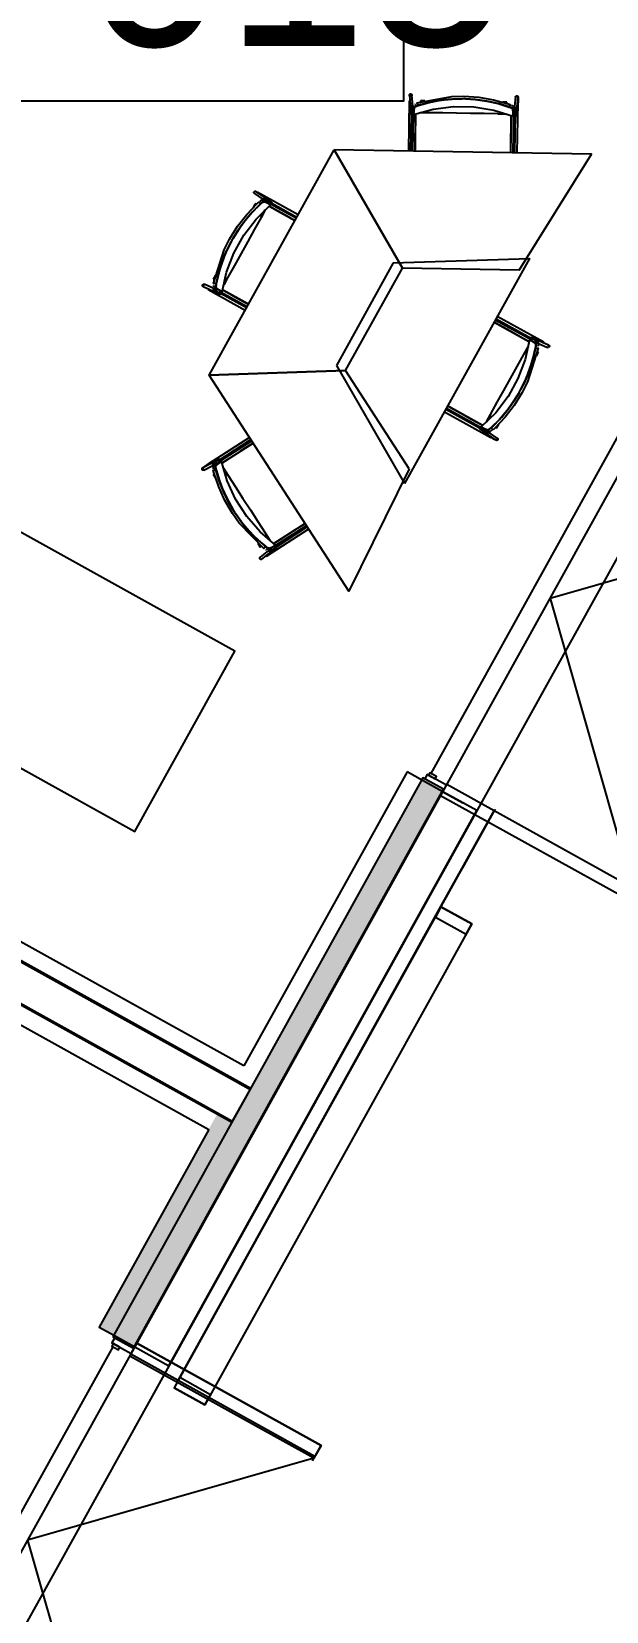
# Model space of a CAD drawing. Header units: metres. Extents: x 2.3 to 42.8, y 0.9 to 31.9.
# Drawn here: x 35.273 to 36.241, y 20.21 to 22.866 of the extents above; entities that cross this region are included whole.
import ezdxf

# ---------------------------------------------------------------- set-up
doc = ezdxf.new("R2010")
doc.units = ezdxf.units.M
for name, color, linetype in [('ARREDI', 9, 'Continuous'), ('PARETI_STRUTTURE', 7, 'Continuous'), ('PILASTRI_SETTI', 8, 'Continuous'), ('WAYFINDING_RIQUADRI', 7, 'Continuous'), ('WAYFINDING_TESTI', 7, 'Continuous')]:
    doc.layers.add(name, color=color, linetype=linetype)

msp = doc.modelspace()

# ---------------------------------------------------------------- linework, layer by layer
at = {"layer": 'ARREDI'}
for points in [[(35.9098, 22.7497), (35.9093, 22.7497), (35.909, 22.7497), (35.909, 22.7497), (35.909, 22.7497)], [(35.9101, 22.7577), (35.9096, 22.7583), (35.9093, 22.759), (35.9093, 22.7592), (35.9093, 22.7597), (35.9095, 22.7604), (35.91, 22.761), (35.9107, 22.7614), (35.9114, 22.7615), (35.9121, 22.7614), (35.9128, 22.7611)], [(35.9105, 22.7497), (35.9098, 22.7497)], [(35.9128, 22.7611), (35.9133, 22.7605), (35.9136, 22.7598), (35.9136, 22.7596), (35.9136, 22.7591), (35.9133, 22.7583), (35.9129, 22.7578)], [(35.9137, 22.7385), (35.9132, 22.7391), (35.9129, 22.7398), (35.9129, 22.7404), (35.9129, 22.7405), (35.9131, 22.7411), (35.9131, 22.7412), (35.9136, 22.7418), (35.9143, 22.7421), (35.915, 22.7423)], [(35.9169, 22.7412), (35.9172, 22.7405), (35.9172, 22.74), (35.9172, 22.7398), (35.9169, 22.7391), (35.9169, 22.7391), (35.9165, 22.7385), (35.9158, 22.7382), (35.9151, 22.738), (35.9144, 22.7382), (35.9137, 22.7385)], [(35.9154, 22.7349), (35.9155, 22.7363), (35.9162, 22.7422)], [(35.9175, 22.7386), (35.9169, 22.7327), (35.9163, 22.7268), (35.9493, 22.7359), (35.9833, 22.7402), (36.0176, 22.7396), (36.0514, 22.7341), (36.0841, 22.724), (36.0837, 22.7299), (36.0833, 22.7358), (36.0828, 22.7365), (36.0814, 22.7375), (36.0793, 22.7385), (36.0771, 22.7394)], [(35.9238, 22.742), (35.9215, 22.7412), (35.9195, 22.7402), (35.918, 22.7393), (35.9175, 22.7386)], [(35.9175, 22.7386), (35.918, 22.7393), (35.9194, 22.7402), (35.9214, 22.7411), (35.9238, 22.742)], [(35.9192, 22.7444), (35.9181, 22.7438)], [(35.9181, 22.7438), (35.9193, 22.7443)], [(35.9231, 22.7436), (35.9229, 22.7443), (35.9227, 22.745), (35.9224, 22.7456), (35.9223, 22.7461), (35.9222, 22.7463), (35.9222, 22.7464), (35.9222, 22.7464), (35.9223, 22.7462)], [(35.9235, 22.7423), (35.9235, 22.7425), (35.9233, 22.743), (35.9231, 22.7436)], [(35.9238, 22.742), (35.9426, 22.7471), (35.9618, 22.7507), (35.9809, 22.7527)], [(35.9809, 22.7527), (35.9618, 22.7507), (35.9427, 22.7472), (35.924, 22.7421)], [(35.9278, 22.75), (35.9278, 22.7497), (35.9278, 22.7492), (35.9278, 22.7486), (35.9277, 22.7478)], [(35.9278, 22.75), (35.9278, 22.75)], [(35.9978, 22.7532), (35.982, 22.7528)], [(35.982, 22.7528), (35.9979, 22.7532)], [(36.0769, 22.7395), (36.0584, 22.7452), (36.0394, 22.7494), (36.0201, 22.7521), (36.0035, 22.7531)], [(36.0035, 22.7531), (36.0201, 22.7521), (36.0394, 22.7494), (36.0585, 22.7452), (36.0771, 22.7394)], [(36.0733, 22.7454), (36.0734, 22.7461), (36.0734, 22.7468), (36.0734, 22.7473), (36.0734, 22.7475)], [(36.0771, 22.7394), (36.0794, 22.7385), (36.0815, 22.7374), (36.0828, 22.7365), (36.0833, 22.7358)], [(36.0778, 22.741), (36.0776, 22.7404), (36.0775, 22.7399), (36.0774, 22.7397)], [(36.0788, 22.7437), (36.0788, 22.7434), (36.0786, 22.743), (36.0783, 22.7423), (36.0781, 22.7416), (36.0778, 22.741)], [(36.0786, 22.743), (36.0796, 22.7426)], [(36.0796, 22.7426), (36.0786, 22.743)], [(36.0808, 22.7421), (36.0818, 22.7415)], [(36.082, 22.7415), (36.0809, 22.742)], [(36.0828, 22.741), (36.0842, 22.7401)], [(36.0842, 22.7401), (36.0829, 22.741)], [(36.0871, 22.7356), (36.0864, 22.7353), (36.0857, 22.7352), (36.0849, 22.7353), (36.0843, 22.7357), (36.0838, 22.7363), (36.0838, 22.7363), (36.0836, 22.737), (36.0836, 22.7371), (36.0837, 22.7377), (36.084, 22.7384), (36.0845, 22.7389)], [(36.0852, 22.7393), (36.0859, 22.7394), (36.0866, 22.7392), (36.0873, 22.7388), (36.0877, 22.7382), (36.0877, 22.7382), (36.0879, 22.7375), (36.0879, 22.7374), (36.0879, 22.7368), (36.0876, 22.7361), (36.0871, 22.7356)], [(36.0885, 22.7548), (36.0881, 22.7554), (36.0879, 22.7561), (36.0879, 22.7566), (36.0879, 22.7569), (36.0882, 22.7575), (36.0887, 22.7581)], [(36.0887, 22.7581), (36.0894, 22.7584), (36.0901, 22.7585), (36.0909, 22.7583), (36.0915, 22.7579), (36.092, 22.7573), (36.0922, 22.7566), (36.0922, 22.7561), (36.0921, 22.7559), (36.0918, 22.7552), (36.0913, 22.7546)], [(36.0913, 22.7466), (36.0907, 22.7466)], [(36.0922, 22.7466), (36.0922, 22.7466), (36.0921, 22.7466), (36.0918, 22.7466), (36.0913, 22.7466)], [(35.9125, 22.7263), (35.912, 22.7269), (35.9118, 22.7276), (35.9117, 22.7278), (35.9118, 22.7283), (35.912, 22.729), (35.9125, 22.7296), (35.9131, 22.73), (35.9139, 22.7301)], [(35.9158, 22.727), (35.9153, 22.7264), (35.9147, 22.726), (35.9139, 22.7258), (35.9132, 22.726), (35.9125, 22.7263)], [(35.9163, 22.7268), (35.9152, 22.7296), (35.9163, 22.7268)], [(35.9197, 22.7277), (35.9195, 22.715), (35.9192, 22.6997), (35.919, 22.6844), (35.9187, 22.6691), (35.9186, 22.6651)], [(35.9283, 22.7301), (35.9422, 22.7298)], [(36.0722, 22.7277), (36.0579, 22.7279), (36.0349, 22.7283), (36.0118, 22.7287), (35.9887, 22.7291), (35.9656, 22.7295), (35.9426, 22.7299), (35.9283, 22.7301)], [(36.0583, 22.7279), (36.0722, 22.7277)], [(36.0797, 22.6629), (36.0799, 22.6758), (36.0801, 22.6888), (36.0803, 22.7017), (36.0805, 22.7146), (36.0807, 22.725)], [(36.0849, 22.7261), (36.0841, 22.724)], [(36.0878, 22.7234), (36.0872, 22.723), (36.0864, 22.7229), (36.0857, 22.7231), (36.085, 22.7235), (36.0846, 22.7241), (36.0844, 22.7248)], [(36.0848, 22.7377), (36.0851, 22.7335), (36.0853, 22.7318)], [(36.0852, 22.7353), (36.0852, 22.7353)], [(36.0854, 22.7302), (36.0854, 22.7293)], [(36.0874, 22.727), (36.088, 22.7266), (36.0885, 22.726), (36.0887, 22.7253), (36.0887, 22.7248), (36.0887, 22.7248), (36.0886, 22.7246), (36.0883, 22.7239), (36.0878, 22.7234)], [(35.8018, 22.2965), (35.5724, 22.2888), (35.7826, 22.6674)], [(36.0942, 22.4653), (36.2157, 22.6601), (35.7826, 22.6674)], [(35.5842, 22.4351), (35.5891, 22.4318), (35.594, 22.4285), (35.6016, 22.4619), (35.6138, 22.4939), (35.6304, 22.5239), (35.6511, 22.5511), (35.6755, 22.5752), (35.6701, 22.5776), (35.6647, 22.58), (35.6638, 22.5799), (35.6623, 22.5791), (35.6604, 22.5778), (35.6586, 22.5763)], [(35.6476, 22.5953), (35.6476, 22.5961), (35.6479, 22.5968), (35.6484, 22.5974), (35.649, 22.5977), (35.6498, 22.5978), (35.6505, 22.5977), (35.6509, 22.5975), (35.6509, 22.5975), (35.6511, 22.5973), (35.6516, 22.5967), (35.6518, 22.596)], [(35.6497, 22.5935), (35.6489, 22.5937), (35.6485, 22.5939), (35.6485, 22.5939), (35.6483, 22.5941), (35.6478, 22.5946), (35.6476, 22.5953)], [(35.6556, 22.5799), (35.6556, 22.5799)], [(35.6556, 22.5799), (35.6558, 22.5797), (35.6561, 22.5793), (35.6566, 22.5788), (35.6571, 22.5782), (35.6576, 22.5777)], [(35.6561, 22.5793), (35.657, 22.58)], [(35.658, 22.5808), (35.6591, 22.5816)], [(35.6591, 22.5816), (35.658, 22.5809)], [(35.6589, 22.5922), (35.6586, 22.5916)], [(35.6586, 22.5763), (35.6605, 22.5779), (35.6624, 22.5792), (35.6639, 22.58), (35.6647, 22.5801)], [(35.6593, 22.593), (35.6594, 22.593), (35.6593, 22.5929), (35.6592, 22.5927), (35.6589, 22.5922)], [(35.6599, 22.5821), (35.6614, 22.5829)], [(35.6614, 22.5829), (35.6599, 22.5822)], [(35.6625, 22.5833), (35.6628, 22.5841), (35.6632, 22.5846), (35.6639, 22.585), (35.6646, 22.5851), (35.6647, 22.5851), (35.6653, 22.585), (35.6655, 22.5849), (35.666, 22.5846), (35.6664, 22.584), (35.6666, 22.5833)], [(35.6666, 22.5833), (35.6666, 22.5825), (35.6664, 22.5818), (35.6659, 22.5813), (35.6652, 22.5809), (35.6645, 22.5808), (35.6638, 22.5809), (35.6637, 22.581), (35.6632, 22.5813), (35.6627, 22.5819), (35.6625, 22.5826)], [(35.6637, 22.5823), (35.6676, 22.5806), (35.6691, 22.5799)], [(35.6706, 22.5793), (35.6714, 22.5789)], [(35.6738, 22.579), (35.6743, 22.5795), (35.675, 22.5799), (35.6757, 22.58), (35.6765, 22.5799), (35.6769, 22.5797), (35.6769, 22.5796), (35.6771, 22.5795), (35.6776, 22.5789), (35.6778, 22.5782)], [(35.6666, 22.5665), (35.6597, 22.5539), (35.6485, 22.5338), (35.6373, 22.5136), (35.6261, 22.4934), (35.6149, 22.4732), (35.6037, 22.4531), (35.5968, 22.4406)], [(35.6119, 22.5177), (35.6206, 22.532), (35.632, 22.5478), (35.6447, 22.5626), (35.6586, 22.5763)], [(35.6585, 22.5762), (35.6446, 22.5625), (35.632, 22.5477), (35.6205, 22.532), (35.6119, 22.5178)], [(35.6516, 22.5758), (35.6509, 22.5762), (35.6503, 22.5765), (35.6499, 22.5767), (35.6497, 22.5768)], [(35.6576, 22.5777), (35.658, 22.5772), (35.6583, 22.5769), (35.6585, 22.5767)], [(35.6599, 22.5543), (35.6667, 22.5665)], [(35.716, 22.5488), (35.7047, 22.5551), (35.6934, 22.5614), (35.6821, 22.5677), (35.673, 22.5727)], [(35.674, 22.577), (35.6755, 22.5752)], [(35.6778, 22.5782), (35.6778, 22.5775), (35.6775, 22.5768), (35.677, 22.5762), (35.6764, 22.5758), (35.6756, 22.5757), (35.6749, 22.5758)], [(35.6092, 22.5128), (35.6018, 22.4983)], [(35.6018, 22.4982), (35.6092, 22.5128)], [(35.6016, 22.4977), (35.5943, 22.4799), (35.5885, 22.4614), (35.5842, 22.4424)], [(35.5842, 22.4423), (35.5885, 22.4613), (35.5943, 22.4799), (35.6016, 22.4977)], [(35.8819, 22.4772), (35.7863, 22.3051)], [(35.8819, 22.4772), (36.1114, 22.4849), (35.9011, 22.1063)], [(35.5724, 22.2888), (35.8018, 22.2965), (35.8974, 22.4686)], [(35.579, 22.4495), (35.5792, 22.4494), (35.5796, 22.4492), (35.5802, 22.4488), (35.5809, 22.4485)], [(35.5968, 22.4406), (35.6035, 22.4528)], [(36.0942, 22.4653), (35.8974, 22.4686)], [(35.5638, 22.4375), (35.5631, 22.4374), (35.5624, 22.4375), (35.5621, 22.4375), (35.5621, 22.4375), (35.5617, 22.4378), (35.5612, 22.4383), (35.5609, 22.439), (35.5609, 22.4398), (35.5611, 22.4405), (35.5616, 22.4411), (35.5622, 22.4415)], [(35.5622, 22.4415), (35.5629, 22.4417), (35.5636, 22.4416), (35.5639, 22.4415), (35.5639, 22.4415), (35.5643, 22.4413), (35.5648, 22.4407)], [(35.5708, 22.4335), (35.5706, 22.4331), (35.5704, 22.4328)], [(35.5704, 22.4328), (35.5704, 22.4328)], [(35.5711, 22.4341), (35.5708, 22.4335)], [(35.5817, 22.4425), (35.581, 22.4426), (35.5803, 22.4427), (35.5798, 22.4428), (35.5796, 22.4429), (35.5795, 22.4429), (35.5795, 22.4429), (35.5798, 22.4428)], [(35.5825, 22.4317), (35.5818, 22.4315), (35.581, 22.4316), (35.5805, 22.4319), (35.5803, 22.4319), (35.5799, 22.4324), (35.5799, 22.4325), (35.5796, 22.4332), (35.5796, 22.4339), (35.5798, 22.4346), (35.5802, 22.4352)], [(35.58, 22.4372), (35.5799, 22.4381), (35.5799, 22.4393)], [(35.5799, 22.4393), (35.5799, 22.438)], [(35.5865, 22.4315), (35.5853, 22.4323), (35.5804, 22.4356)], [(35.5816, 22.4358), (35.5823, 22.4357), (35.5829, 22.4355), (35.583, 22.4354), (35.5835, 22.4349), (35.5835, 22.4348), (35.5838, 22.4342), (35.5838, 22.4334), (35.5836, 22.4327), (35.5831, 22.4321), (35.5825, 22.4317)], [(35.5838, 22.4422), (35.5835, 22.4422), (35.5831, 22.4423), (35.5825, 22.4424)], [(35.5842, 22.4423), (35.5838, 22.4399), (35.5837, 22.4376), (35.5839, 22.4359), (35.5842, 22.4351)], [(35.5842, 22.4351), (35.5838, 22.4358), (35.5837, 22.4375), (35.5838, 22.4397), (35.5842, 22.4423)], [(35.5927, 22.4249), (35.592, 22.4248), (35.5912, 22.4249), (35.591, 22.4249), (35.591, 22.4249), (35.5906, 22.4252), (35.5901, 22.4257), (35.5898, 22.4264), (35.5897, 22.4272), (35.5899, 22.4279)], [(35.594, 22.4285), (35.591, 22.4289), (35.594, 22.4285)], [(35.5932, 22.4287), (35.5937, 22.4281), (35.5939, 22.4274), (35.594, 22.4267), (35.5938, 22.4259), (35.5933, 22.4254), (35.5927, 22.4249)], [(35.5948, 22.4319), (35.606, 22.4257), (35.6193, 22.4183), (35.6327, 22.4109), (35.6384, 22.4077)], [(36.1102, 22.3451), (36.0997, 22.3509), (36.0863, 22.3584), (36.073, 22.3658), (36.0596, 22.3732), (36.0518, 22.3776)], [(36.1215, 22.3416), (36.1166, 22.3449), (36.1116, 22.3482), (36.1041, 22.3148), (36.0919, 22.2828), (36.0752, 22.2528), (36.0545, 22.2255), (36.0302, 22.2015), (36.0356, 22.1991), (36.041, 22.1966), (36.0418, 22.1968), (36.0433, 22.1975), (36.0452, 22.1988), (36.0471, 22.2004)], [(36.1116, 22.3482), (36.1146, 22.3478), (36.1116, 22.3482)], [(36.1125, 22.348), (36.112, 22.3486), (36.1117, 22.3493), (36.1117, 22.35), (36.1119, 22.3507), (36.1123, 22.3513), (36.113, 22.3517)], [(36.113, 22.3517), (36.1137, 22.3519), (36.1144, 22.3518), (36.1147, 22.3517), (36.1147, 22.3517), (36.1151, 22.3515), (36.1156, 22.351), (36.1159, 22.3503), (36.1159, 22.3495), (36.1157, 22.3488)], [(36.1192, 22.3452), (36.1204, 22.3444), (36.1253, 22.3411)], [(36.1215, 22.3344), (36.1218, 22.3368), (36.122, 22.3391), (36.1218, 22.3408), (36.1215, 22.3416)], [(36.1215, 22.3416), (36.1218, 22.3409), (36.122, 22.3392), (36.1219, 22.3369), (36.1215, 22.3344)], [(36.1241, 22.3409), (36.1233, 22.341), (36.1228, 22.3412), (36.1227, 22.3413), (36.1222, 22.3418), (36.1222, 22.3418), (36.1219, 22.3425), (36.1219, 22.3432), (36.1221, 22.344), (36.1226, 22.3446), (36.1232, 22.345)], [(36.1232, 22.345), (36.1239, 22.3452), (36.1247, 22.3451), (36.1252, 22.3448), (36.1253, 22.3447), (36.1258, 22.3443), (36.1258, 22.3442), (36.1261, 22.3435), (36.1261, 22.3428), (36.1259, 22.3421), (36.1254, 22.3415)], [(36.1345, 22.3426), (36.1348, 22.3431)], [(36.1348, 22.3432), (36.1351, 22.3436), (36.1352, 22.3439)], [(36.1353, 22.3439), (36.1353, 22.3439)], [(36.039, 22.2102), (36.046, 22.2227), (36.0571, 22.2429), (36.0684, 22.263), (36.0796, 22.2832), (36.0908, 22.3034), (36.102, 22.3236), (36.1089, 22.3361)], [(36.1089, 22.3361), (36.1021, 22.3239)], [(36.1215, 22.3344), (36.1172, 22.3154), (36.1114, 22.2968), (36.1041, 22.279)], [(36.1041, 22.279), (36.1113, 22.2968), (36.1172, 22.3153), (36.1215, 22.3343)], [(36.1219, 22.3345), (36.1221, 22.3345), (36.1226, 22.3344), (36.1232, 22.3343)], [(36.1239, 22.3342), (36.1247, 22.334), (36.1253, 22.3339), (36.1258, 22.3338), (36.1261, 22.3338), (36.1262, 22.3338), (36.1261, 22.3338), (36.1259, 22.3338)], [(36.1267, 22.3272), (36.1264, 22.3273), (36.126, 22.3275), (36.1254, 22.3278), (36.1248, 22.3282)], [(36.1257, 22.3395), (36.1258, 22.3386), (36.1257, 22.3373)], [(36.1257, 22.3373), (36.1258, 22.3387)], [(36.1435, 22.3352), (36.1428, 22.335), (36.142, 22.3351), (36.1418, 22.3352), (36.1418, 22.3352), (36.1414, 22.3354), (36.1409, 22.336)], [(36.1418, 22.3391), (36.1425, 22.3393), (36.1433, 22.3392), (36.1435, 22.3391), (36.1435, 22.3391), (36.144, 22.3389), (36.1445, 22.3383), (36.1448, 22.3376), (36.1448, 22.3369), (36.1446, 22.3362), (36.1441, 22.3356), (36.1435, 22.3352)], [(35.9087, 22.1312), (35.8075, 21.9251), (35.5724, 22.2888)], [(35.7863, 22.3051), (35.9011, 22.1063)], [(35.9087, 22.1312), (35.8018, 22.2965)], [(36.0965, 22.2638), (36.1038, 22.2784)], [(36.1039, 22.2784), (36.0965, 22.2638)], [(35.9736, 22.2368), (35.9784, 22.2341), (35.9897, 22.2278), (36.001, 22.2216), (36.0123, 22.2153), (36.0236, 22.209), (36.0327, 22.204)], [(36.0938, 22.2589), (36.0851, 22.2447), (36.0736, 22.2289), (36.0609, 22.2141), (36.0471, 22.2004)], [(36.0472, 22.2005), (36.061, 22.2142), (36.0737, 22.229), (36.0851, 22.2447), (36.0938, 22.2589)], [(36.0458, 22.2224), (36.039, 22.2102)], [(36.0279, 22.1985), (36.0279, 22.1992), (36.0282, 22.1999), (36.0287, 22.2005), (36.0293, 22.2009), (36.0301, 22.201), (36.0308, 22.2008)], [(36.0318, 22.1977), (36.0313, 22.1971), (36.0307, 22.1968), (36.0299, 22.1967), (36.0292, 22.1968), (36.0288, 22.197), (36.0288, 22.197), (36.0286, 22.1972), (36.0281, 22.1978), (36.0279, 22.1985)], [(36.0316, 22.1997), (36.0302, 22.2015)], [(36.0351, 22.1974), (36.0342, 22.1978)], [(36.042, 22.1943), (36.038, 22.1961), (36.0365, 22.1968)], [(36.039, 22.1934), (36.039, 22.1941), (36.0393, 22.1948), (36.0398, 22.1954), (36.0404, 22.1958), (36.0412, 22.1959), (36.0419, 22.1958), (36.042, 22.1957), (36.0425, 22.1954), (36.043, 22.1948), (36.0432, 22.1941)], [(36.0432, 22.1933), (36.0429, 22.1926), (36.0424, 22.1921), (36.0418, 22.1917), (36.0411, 22.1916), (36.041, 22.1916), (36.0403, 22.1917), (36.0402, 22.1918), (36.0397, 22.1921), (36.0393, 22.1927), (36.039, 22.1934)], [(36.0471, 22.2004), (36.0451, 22.1988), (36.0433, 22.1975), (36.0418, 22.1967), (36.041, 22.1966)], [(36.0458, 22.1946), (36.0443, 22.1938)], [(36.0443, 22.1938), (36.0458, 22.1945)], [(36.0463, 22.1837), (36.0463, 22.1837), (36.0463, 22.1837), (36.0465, 22.184), (36.0467, 22.1844)], [(36.0477, 22.1959), (36.0466, 22.1951)], [(36.0466, 22.1951), (36.0476, 22.1958)], [(36.0467, 22.1845), (36.0471, 22.185)], [(36.0481, 22.199), (36.0477, 22.1995), (36.0474, 22.1998), (36.0472, 22.2)], [(36.0501, 22.1968), (36.0499, 22.197), (36.0495, 22.1974), (36.0491, 22.1979), (36.0486, 22.1985), (36.0481, 22.199)], [(36.0495, 22.1974), (36.0487, 22.1967)], [(36.0501, 22.1968), (36.0501, 22.1968)], [(36.0581, 22.1813), (36.0581, 22.1806), (36.0578, 22.1799), (36.0573, 22.1793), (36.0566, 22.179), (36.0559, 22.1788), (36.0552, 22.179), (36.0547, 22.1792), (36.0547, 22.1792), (36.0545, 22.1794), (36.0541, 22.1799), (36.0538, 22.1807)], [(36.0541, 22.2009), (36.0548, 22.2005), (36.0553, 22.2002), (36.0558, 22.2), (36.056, 22.1998)], [(36.056, 22.1832), (36.0567, 22.183), (36.0572, 22.1828), (36.0572, 22.1828), (36.0574, 22.1826), (36.0578, 22.182), (36.0581, 22.1813)], [(35.6458, 22.1743), (35.635, 22.1673), (35.6241, 22.1602), (35.6133, 22.1532), (35.6024, 22.1462), (35.5937, 22.1406)], [(35.5617, 22.1288), (35.5611, 22.1291), (35.5606, 22.1297), (35.5603, 22.1304), (35.5603, 22.1312), (35.5606, 22.1319), (35.561, 22.1325), (35.5615, 22.1327), (35.5617, 22.1328), (35.5624, 22.133), (35.5631, 22.1329)], [(35.5643, 22.1298), (35.5639, 22.1292), (35.5634, 22.1289), (35.5632, 22.1288), (35.5625, 22.1287), (35.5617, 22.1288)], [(35.5694, 22.138), (35.5694, 22.1381)], [(35.5694, 22.138), (35.5695, 22.1378), (35.5698, 22.1373)], [(35.5698, 22.1373), (35.5702, 22.1368)], [(35.5793, 22.1363), (35.5788, 22.1369), (35.5786, 22.1376), (35.5786, 22.1383), (35.5788, 22.139), (35.5788, 22.139), (35.5792, 22.1396), (35.5794, 22.1397), (35.5799, 22.1399), (35.5806, 22.1401), (35.5813, 22.1399)], [(35.5792, 22.1286), (35.5791, 22.1286), (35.5792, 22.1286), (35.5795, 22.1287)], [(35.5792, 22.1334), (35.5792, 22.1351)], [(35.5792, 22.1351), (35.5792, 22.1335)], [(35.5793, 22.1325), (35.5794, 22.1312)], [(35.5795, 22.1311), (35.5793, 22.1322)], [(35.5799, 22.1288), (35.5797, 22.1298)], [(35.5797, 22.1298), (35.5799, 22.1288)], [(35.5799, 22.1288), (35.5806, 22.1289), (35.5813, 22.1291)], [(35.5813, 22.1399), (35.582, 22.1396), (35.5825, 22.139), (35.5828, 22.1383), (35.5828, 22.1376), (35.5826, 22.1369), (35.5826, 22.1369), (35.5821, 22.1363), (35.582, 22.1362), (35.5815, 22.1359), (35.5807, 22.1358), (35.58, 22.1359)], [(35.5808, 22.1369), (35.5842, 22.1395), (35.5855, 22.1405)], [(35.582, 22.1293), (35.5826, 22.1294), (35.5831, 22.1295), (35.5833, 22.1296)], [(35.5837, 22.1295), (35.5832, 22.132), (35.5829, 22.1342), (35.583, 22.1359), (35.5833, 22.1367)], [(35.6733, 21.9974), (35.6786, 22.0002), (35.6838, 22.003), (35.6579, 22.0254), (35.6354, 22.0512), (35.6168, 22.08), (35.6024, 22.1111), (35.5927, 22.1439), (35.588, 22.1403), (35.5833, 22.1367), (35.583, 22.1359), (35.583, 22.1342), (35.5832, 22.1319), (35.5838, 22.1295)], [(35.6134, 22.0608), (35.6049, 22.0752), (35.5964, 22.0927), (35.5893, 22.1108), (35.5837, 22.1295)], [(35.5838, 22.1294), (35.5894, 22.1107), (35.5964, 22.0926), (35.6049, 22.0751), (35.6134, 22.0608)], [(35.5883, 22.1449), (35.5883, 22.1457), (35.5885, 22.1464), (35.589, 22.147), (35.5894, 22.1473), (35.5896, 22.1474), (35.5903, 22.1475), (35.5911, 22.1474)], [(35.5904, 22.1435), (35.5926, 22.1439)], [(35.5911, 22.1474), (35.5917, 22.147), (35.5922, 22.1464), (35.5925, 22.1457), (35.5925, 22.145), (35.5923, 22.1443), (35.5918, 22.1437)], [(35.6038, 22.1203), (35.5962, 22.132)], [(35.5962, 22.132), (35.604, 22.12), (35.6165, 22.1007), (35.629, 22.0813), (35.6416, 22.0619), (35.6541, 22.0425), (35.6666, 22.0232), (35.6744, 22.0111)], [(35.5809, 22.1231), (35.5802, 22.1227), (35.5797, 22.1223), (35.5793, 22.1221), (35.5791, 22.1219)], [(35.6165, 22.0561), (35.6259, 22.0427)], [(35.6259, 22.0427), (35.6165, 22.0561)], [(35.6262, 22.0422), (35.6385, 22.0275), (35.6521, 22.0136), (35.6668, 22.0009)], [(35.667, 22.0008), (35.6522, 22.0135), (35.6386, 22.0275), (35.6263, 22.0422)], [(35.6744, 22.0111), (35.6668, 22.0228)], [(35.6811, 22.0053), (35.6918, 22.0122), (35.7047, 22.0205), (35.7175, 22.0289), (35.7303, 22.0371), (35.7337, 22.0393)], [(35.6581, 21.9996), (35.6584, 21.9998), (35.6588, 22), (35.6593, 22.0004), (35.6599, 22.0008)], [(35.6661, 21.9993), (35.6656, 21.9987), (35.6651, 21.9982), (35.6647, 21.9976), (35.6644, 21.9972), (35.6643, 21.997), (35.6642, 21.997), (35.6642, 21.997), (35.6644, 21.9972)], [(35.6669, 22.0004), (35.6667, 22.0002), (35.6664, 21.9998), (35.6661, 21.9993)], [(35.667, 22.0008), (35.6689, 21.9994), (35.6709, 21.9982), (35.6725, 21.9975), (35.6733, 21.9974)], [(35.6734, 21.9974), (35.6725, 21.9975), (35.671, 21.9981), (35.669, 21.9993), (35.667, 22.0008)], [(35.6686, 21.995), (35.6676, 21.9957)], [(35.6676, 21.9957), (35.6687, 21.995)], [(35.6776, 21.9978), (35.6763, 21.9971), (35.6711, 21.9943)], [(35.6713, 21.9948), (35.6715, 21.9955), (35.6719, 21.9961), (35.6724, 21.9965), (35.6725, 21.9965), (35.6732, 21.9967), (35.6732, 21.9967), (35.6739, 21.9966), (35.6746, 21.9963), (35.6751, 21.9958), (35.6754, 21.9951), (35.6755, 21.9943)], [(35.6838, 22.003), (35.682, 22.0006), (35.6838, 22.003)], [(35.6863, 22.0002), (35.6861, 21.9994), (35.6857, 21.9988), (35.6855, 21.9987), (35.6855, 21.9987), (35.6851, 21.9984), (35.6843, 21.9982), (35.6836, 21.9983), (35.6829, 21.9986), (35.6824, 21.9991)], [(35.6839, 22.0025), (35.6847, 22.0024), (35.6854, 22.0021), (35.6859, 22.0016), (35.6862, 22.0009), (35.6863, 22.0002)], [(35.6573, 21.981), (35.6575, 21.9818), (35.6579, 21.9824), (35.6581, 21.9825), (35.6581, 21.9825), (35.6585, 21.9828), (35.6592, 21.983)], [(35.6616, 21.9806), (35.6614, 21.9799), (35.661, 21.9793), (35.6608, 21.9791), (35.6608, 21.9791), (35.6603, 21.9789), (35.6596, 21.9787), (35.6589, 21.9788), (35.6582, 21.9791), (35.6577, 21.9796), (35.6573, 21.9803), (35.6573, 21.981)], [(35.668, 21.9855), (35.6684, 21.9849)], [(35.6684, 21.9849), (35.6687, 21.9845), (35.6688, 21.9842), (35.6689, 21.9842), (35.6689, 21.9842)], [(35.6755, 21.9943), (35.6753, 21.9936), (35.6749, 21.993), (35.6744, 21.9926), (35.6743, 21.9926), (35.6736, 21.9924), (35.6736, 21.9924), (35.6729, 21.9925), (35.6722, 21.9928), (35.6717, 21.9933)], [(35.9573, 21.3863), (36.0529, 21.5584)], [(36.0532, 21.5582), (35.9987, 21.46)], [(35.5177, 20.5945), (35.9573, 21.3863)]]:
    msp.add_lwpolyline(points, dxfattribs=at)
for points in [[(35.7826, 22.6674), (35.8974, 22.4686)], [(34.8962, 21.8273), (35.447, 21.5215), (35.6152, 21.8244), (35.0644, 22.1302)], [(35.6116, 21.0342), (35.6422, 21.0892), (34.6561, 21.6367), (34.6255, 21.5817)], [(35.4102, 20.6715), (35.4446, 20.6524), (35.9664, 21.5922), (35.932, 21.6113)], [(36.0529, 21.5584), (35.9573, 21.3863), (35.9577, 21.3861), (36.0532, 21.5582)], [(35.9573, 21.3863), (35.5177, 20.5945), (35.5181, 20.5943), (35.9577, 21.3861)]]:
    msp.add_lwpolyline(points, close=True, dxfattribs=at)
at = {"layer": 'PARETI_STRUTTURE'}
for points in [[(33.7734, 17.6404), (37.6425, 24.6087)], [(37.7058, 24.588), (33.0727, 16.2438)], [(35.909, 22.7497), (35.9075, 22.6653)], [(35.9093, 22.7592), (35.9117, 22.7278)], [(35.9117, 22.7278), (35.9119, 22.7286), (35.9119, 22.7288), (35.912, 22.7289), (35.912, 22.729), (35.912, 22.7291), (35.912, 22.7293), (35.912, 22.7294), (35.912, 22.7295), (35.912, 22.7297), (35.912, 22.7298), (35.912, 22.7299), (35.9121, 22.7301), (35.9121, 22.7302), (35.9121, 22.7303), (35.9121, 22.7305), (35.9121, 22.7306), (35.9121, 22.7307), (35.9121, 22.7308), (35.9121, 22.731), (35.9121, 22.7311), (35.9122, 22.7312), (35.9122, 22.7314), (35.9122, 22.7315), (35.9122, 22.7316), (35.9122, 22.7318), (35.9122, 22.7319), (35.9122, 22.732), (35.9122, 22.7322), (35.9122, 22.7323), (35.9123, 22.7324), (35.9123, 22.7325), (35.9123, 22.7327), (35.9123, 22.7328), (35.9123, 22.7329), (35.9123, 22.7331), (35.9123, 22.7332), (35.9123, 22.7333), (35.9123, 22.7335), (35.9123, 22.7336), (35.9123, 22.7337), (35.9124, 22.7339), (35.9124, 22.734), (35.9124, 22.7341), (35.9124, 22.7342), (35.9124, 22.7344), (35.9124, 22.7345), (35.9124, 22.7346), (35.9124, 22.7348), (35.9124, 22.7349), (35.9125, 22.735), (35.9125, 22.7352), (35.9125, 22.7353), (35.9125, 22.7354), (35.9125, 22.7355), (35.9125, 22.7357), (35.9125, 22.7358), (35.9125, 22.736), (35.9125, 22.7361), (35.9126, 22.7362), (35.9126, 22.7363), (35.9126, 22.7365), (35.9126, 22.7366), (35.9126, 22.7367), (35.9126, 22.7369), (35.9126, 22.737), (35.9126, 22.7371), (35.9126, 22.7373), (35.9127, 22.7374), (35.9127, 22.7375), (35.9127, 22.7376), (35.9127, 22.7378), (35.9127, 22.7379), (35.9127, 22.738), (35.9127, 22.7382), (35.9127, 22.7383), (35.9127, 22.7384), (35.9128, 22.7386), (35.9128, 22.7387), (35.9128, 22.7388), (35.9128, 22.739), (35.9128, 22.7391), (35.9128, 22.7392), (35.9128, 22.7393), (35.9128, 22.7395), (35.9128, 22.7396), (35.9128, 22.7397), (35.9128, 22.7399), (35.9129, 22.74), (35.9129, 22.7401), (35.9129, 22.7403), (35.9129, 22.7403)], [(35.9161, 22.7282), (35.9136, 22.7595)], [(35.9172, 22.7399), (35.9162, 22.7283)], [(35.9222, 22.7464), (35.9805, 22.757), (36.0007, 22.7575)], [(36.0007, 22.7531), (35.9756, 22.7523), (35.9508, 22.749), (35.9264, 22.7431), (35.9235, 22.7423)], [(35.9354, 22.7499), (35.9278, 22.75)], [(36.0007, 22.7575), (36.026, 22.7558), (36.0509, 22.7516), (36.0753, 22.7449), (36.0789, 22.7438)], [(36.0774, 22.7397), (36.0532, 22.7466), (36.0286, 22.7511), (36.0036, 22.7531), (36.0007, 22.7531)], [(36.0734, 22.7475), (36.0663, 22.7477)], [(36.0879, 22.7566), (36.0844, 22.7253)], [(36.0887, 22.7248), (36.0922, 22.7561)], [(36.0908, 22.6622), (36.0922, 22.7466)], [(36.0922, 22.7564), (36.0923, 22.7551), (36.0923, 22.7534), (36.0922, 22.7502), (36.0922, 22.7466)], [(35.9119, 22.6653), (35.9129, 22.7279)], [(35.9129, 22.7281), (35.913, 22.731)], [(35.9154, 22.7292), (35.9143, 22.6652)], [(35.9156, 22.7382), (35.9155, 22.7363)], [(35.9187, 22.6651), (35.9197, 22.7277)], [(36.0807, 22.725), (36.0796, 22.6624)], [(36.0842, 22.7254), (36.0842, 22.7256), (36.0842, 22.7257), (36.0842, 22.7258), (36.0841, 22.726), (36.0841, 22.7261), (36.0841, 22.7262), (36.0841, 22.7264), (36.0841, 22.7265), (36.0841, 22.7266), (36.0841, 22.7267), (36.0841, 22.7269), (36.0841, 22.727), (36.0841, 22.7271), (36.0841, 22.7273), (36.0841, 22.7274), (36.0841, 22.7275), (36.0841, 22.7277), (36.0841, 22.7278), (36.0841, 22.7279), (36.0841, 22.7281), (36.084, 22.7282), (36.084, 22.7283), (36.084, 22.7285), (36.084, 22.7286), (36.084, 22.7287), (36.084, 22.7288), (36.084, 22.729), (36.084, 22.7291), (36.084, 22.7292), (36.084, 22.7294), (36.084, 22.7295), (36.084, 22.7296), (36.084, 22.7298), (36.084, 22.7299), (36.084, 22.73), (36.084, 22.7302), (36.0839, 22.7303), (36.0839, 22.7304), (36.0839, 22.7306), (36.0839, 22.7307), (36.0839, 22.7308), (36.0839, 22.7309), (36.0839, 22.7311), (36.0839, 22.7312), (36.0839, 22.7313), (36.0839, 22.7315), (36.0839, 22.7316), (36.0839, 22.7317), (36.0839, 22.7319), (36.0839, 22.732), (36.0839, 22.7321), (36.0839, 22.7323), (36.0838, 22.7324), (36.0838, 22.7325), (36.0838, 22.7326), (36.0838, 22.7328), (36.0838, 22.7329), (36.0838, 22.733), (36.0838, 22.7332), (36.0838, 22.7333), (36.0838, 22.7334), (36.0838, 22.7336), (36.0838, 22.7337), (36.0838, 22.7338), (36.0838, 22.734), (36.0838, 22.7341), (36.0838, 22.7342), (36.0837, 22.7343), (36.0837, 22.7345), (36.0837, 22.7346), (36.0837, 22.7347), (36.0837, 22.7349), (36.0837, 22.735), (36.0837, 22.7351), (36.0837, 22.7353), (36.0837, 22.7354), (36.0837, 22.7355), (36.0837, 22.7357), (36.0837, 22.7358), (36.0837, 22.7359), (36.0837, 22.7361), (36.0837, 22.7362), (36.0837, 22.7363), (36.0836, 22.7364), (36.0836, 22.7366), (36.0836, 22.7367), (36.0836, 22.7368), (36.0836, 22.737), (36.0836, 22.7371), (36.0836, 22.7371)], [(36.084, 22.6623), (36.085, 22.7257)], [(36.0852, 22.7335), (36.0852, 22.7353)], [(36.0875, 22.7281), (36.0864, 22.6623)], [(36.0879, 22.7374), (36.0885, 22.7256)], [(35.6067, 22.5174), (35.6201, 22.5389), (35.6355, 22.5589), (35.6528, 22.5773), (35.6556, 22.5799)], [(35.6485, 22.5939), (35.6744, 22.5761)], [(35.6507, 22.5976), (35.6519, 22.597), (35.6533, 22.5963), (35.6562, 22.5947), (35.6594, 22.593)], [(35.6769, 22.5796), (35.6509, 22.5975)], [(35.722, 22.5582), (35.6593, 22.593)], [(35.6742, 22.576), (35.6741, 22.576), (35.674, 22.5761), (35.6739, 22.5761), (35.6738, 22.5762), (35.6736, 22.5762), (35.6735, 22.5763), (35.6734, 22.5764), (35.6733, 22.5764), (35.6732, 22.5765), (35.6731, 22.5765), (35.6729, 22.5766), (35.6728, 22.5766), (35.6727, 22.5767), (35.6726, 22.5768), (35.6725, 22.5768), (35.6723, 22.5769), (35.6722, 22.5769), (35.6721, 22.577), (35.672, 22.577), (35.6719, 22.5771), (35.6718, 22.5772), (35.6716, 22.5772), (35.6715, 22.5773), (35.6714, 22.5773), (35.6713, 22.5774), (35.6712, 22.5774), (35.671, 22.5775), (35.6709, 22.5775), (35.6708, 22.5776), (35.6707, 22.5777), (35.6706, 22.5777), (35.6704, 22.5778), (35.6703, 22.5778), (35.6702, 22.5779), (35.6701, 22.5779), (35.67, 22.578), (35.6699, 22.5781), (35.6697, 22.5781), (35.6696, 22.5782), (35.6695, 22.5782), (35.6694, 22.5783), (35.6693, 22.5783), (35.6691, 22.5784), (35.669, 22.5784), (35.6689, 22.5785), (35.6688, 22.5786), (35.6687, 22.5786), (35.6685, 22.5787), (35.6684, 22.5787), (35.6683, 22.5788), (35.6682, 22.5788), (35.6681, 22.5789), (35.668, 22.5789), (35.6678, 22.579), (35.6677, 22.5791), (35.6676, 22.5791), (35.6675, 22.5792), (35.6674, 22.5792), (35.6672, 22.5793), (35.6671, 22.5793), (35.667, 22.5794), (35.6669, 22.5795), (35.6668, 22.5795), (35.6667, 22.5796), (35.6665, 22.5796), (35.6664, 22.5797), (35.6663, 22.5797), (35.6662, 22.5798), (35.6661, 22.5798), (35.6659, 22.5799), (35.6658, 22.58), (35.6657, 22.58), (35.6656, 22.5801), (35.6655, 22.5801), (35.6654, 22.5802), (35.6652, 22.5802), (35.6651, 22.5803), (35.665, 22.5803), (35.6649, 22.5804), (35.6648, 22.5805), (35.6646, 22.5805), (35.6645, 22.5806), (35.6644, 22.5806), (35.6643, 22.5807), (35.6642, 22.5807), (35.664, 22.5808), (35.6639, 22.5809), (35.6638, 22.5809), (35.6637, 22.581), (35.6637, 22.581)], [(35.6655, 22.5849), (35.6761, 22.5799)], [(35.6676, 22.5806), (35.666, 22.5815)], [(35.6735, 22.5802), (35.7199, 22.5544)], [(35.6585, 22.5767), (35.641, 22.5586), (35.6254, 22.539), (35.6119, 22.5178), (35.6105, 22.5153)], [(35.6497, 22.5769), (35.6462, 22.5706)], [(35.673, 22.5727), (35.7166, 22.5485)], [(35.7187, 22.5523), (35.6744, 22.5768)], [(35.5795, 22.4429), (35.5976, 22.4993), (35.6067, 22.5174)], [(35.6105, 22.5153), (35.5994, 22.4928), (35.5907, 22.4693), (35.5844, 22.4451), (35.5838, 22.4422)], [(35.5827, 22.4562), (35.579, 22.4495)], [(35.5621, 22.4375), (35.591, 22.4249)], [(35.5801, 22.4344), (35.5639, 22.4415)], [(35.5704, 22.4328), (35.633, 22.398)], [(35.591, 22.4249), (35.5904, 22.4255), (35.5903, 22.4256), (35.5902, 22.4256), (35.59, 22.4257), (35.5899, 22.4258), (35.5898, 22.4259), (35.5897, 22.4259), (35.5896, 22.426), (35.5895, 22.4261), (35.5894, 22.4261), (35.5893, 22.4262), (35.5892, 22.4263), (35.5891, 22.4263), (35.5889, 22.4264), (35.5888, 22.4265), (35.5887, 22.4266), (35.5886, 22.4266), (35.5885, 22.4267), (35.5884, 22.4268), (35.5883, 22.4268), (35.5882, 22.4269), (35.5881, 22.427), (35.5879, 22.427), (35.5878, 22.4271), (35.5877, 22.4272), (35.5876, 22.4273), (35.5875, 22.4273), (35.5874, 22.4274), (35.5873, 22.4275), (35.5872, 22.4275), (35.5871, 22.4276), (35.587, 22.4277), (35.5868, 22.4278), (35.5867, 22.4278), (35.5866, 22.4279), (35.5865, 22.428), (35.5864, 22.428), (35.5863, 22.4281), (35.5862, 22.4282), (35.5861, 22.4283), (35.586, 22.4283), (35.5858, 22.4284), (35.5857, 22.4285), (35.5856, 22.4285), (35.5855, 22.4286), (35.5854, 22.4287), (35.5853, 22.4288), (35.5852, 22.4288), (35.5851, 22.4289), (35.585, 22.429), (35.5849, 22.429), (35.5847, 22.4291), (35.5846, 22.4292), (35.5845, 22.4293), (35.5844, 22.4293), (35.5843, 22.4294), (35.5842, 22.4295), (35.5841, 22.4295), (35.584, 22.4296), (35.5839, 22.4297), (35.5838, 22.4298), (35.5837, 22.4298), (35.5835, 22.4299), (35.5834, 22.43), (35.5833, 22.43), (35.5832, 22.4301), (35.5831, 22.4302), (35.583, 22.4302), (35.5829, 22.4303), (35.5828, 22.4304), (35.5827, 22.4305), (35.5825, 22.4305), (35.5824, 22.4306), (35.5823, 22.4307), (35.5822, 22.4307), (35.5821, 22.4308), (35.582, 22.4309), (35.5819, 22.4309), (35.5818, 22.431), (35.5817, 22.4311), (35.5816, 22.4312), (35.5814, 22.4312), (35.5813, 22.4313), (35.5812, 22.4314), (35.5811, 22.4314), (35.581, 22.4315), (35.5809, 22.4316), (35.5808, 22.4317), (35.5807, 22.4317), (35.5806, 22.4318), (35.5805, 22.4319)], [(35.5859, 22.4319), (35.5816, 22.4338)], [(35.5829, 22.4355), (35.5927, 22.4291)], [(35.5836, 22.4332), (35.5845, 22.4327)], [(35.5913, 22.4261), (35.5887, 22.4276)], [(35.5915, 22.4288), (35.6363, 22.404)], [(35.6351, 22.4018), (35.5915, 22.426)], [(35.5927, 22.4289), (35.5917, 22.4293)], [(35.6384, 22.4077), (35.5948, 22.432)], [(36.0518, 22.3775), (36.1102, 22.3451)], [(36.1141, 22.3479), (36.0538, 22.3813)], [(36.0551, 22.3835), (36.1142, 22.3507)], [(36.1353, 22.3439), (36.0572, 22.3873)], [(36.1129, 22.3478), (36.1139, 22.3473)], [(36.1228, 22.3412), (36.113, 22.3475)], [(36.1144, 22.3506), (36.1169, 22.3491)], [(36.1435, 22.3391), (36.1147, 22.3517)], [(36.1147, 22.3517), (36.1153, 22.3512), (36.1154, 22.3511), (36.1155, 22.3511), (36.1156, 22.351), (36.1157, 22.3509), (36.1159, 22.3508), (36.1159, 22.3508), (36.1161, 22.3507), (36.1162, 22.3506), (36.1163, 22.3506), (36.1164, 22.3505), (36.1165, 22.3504), (36.1166, 22.3503), (36.1167, 22.3503), (36.1168, 22.3502), (36.1169, 22.3501), (36.1171, 22.3501), (36.1172, 22.35), (36.1173, 22.3499), (36.1174, 22.3498), (36.1175, 22.3498), (36.1176, 22.3497), (36.1177, 22.3496), (36.1178, 22.3496), (36.1179, 22.3495), (36.118, 22.3494), (36.1182, 22.3493), (36.1183, 22.3493), (36.1184, 22.3492), (36.1185, 22.3491), (36.1186, 22.3491), (36.1187, 22.349), (36.1188, 22.3489), (36.1189, 22.3488), (36.119, 22.3488), (36.1192, 22.3487), (36.1193, 22.3486), (36.1194, 22.3486), (36.1195, 22.3485), (36.1196, 22.3484), (36.1197, 22.3484), (36.1198, 22.3483), (36.1199, 22.3482), (36.12, 22.3481), (36.1201, 22.3481), (36.1203, 22.348), (36.1204, 22.3479), (36.1205, 22.3479), (36.1206, 22.3478), (36.1207, 22.3477), (36.1208, 22.3476), (36.1209, 22.3476), (36.121, 22.3475), (36.1211, 22.3474), (36.1213, 22.3474), (36.1214, 22.3473), (36.1215, 22.3472), (36.1216, 22.3471), (36.1217, 22.3471), (36.1218, 22.347), (36.1219, 22.3469), (36.122, 22.3469), (36.1221, 22.3468), (36.1222, 22.3467), (36.1224, 22.3466), (36.1225, 22.3466), (36.1226, 22.3465), (36.1227, 22.3464), (36.1228, 22.3464), (36.1229, 22.3463), (36.123, 22.3462), (36.1231, 22.3461), (36.1232, 22.3461), (36.1234, 22.346), (36.1235, 22.3459), (36.1236, 22.3459), (36.1237, 22.3458), (36.1238, 22.3457), (36.1239, 22.3456), (36.124, 22.3456), (36.1241, 22.3455), (36.1242, 22.3454), (36.1243, 22.3454), (36.1244, 22.3453), (36.1246, 22.3452), (36.1247, 22.3452), (36.1248, 22.3451), (36.1249, 22.345), (36.125, 22.3449), (36.1251, 22.3449), (36.1252, 22.3448)], [(36.1198, 22.3448), (36.124, 22.3429)], [(36.122, 22.3435), (36.1211, 22.344)], [(36.1255, 22.3423), (36.1418, 22.3352)], [(36.0952, 22.2614), (36.1062, 22.2839), (36.115, 22.3074), (36.1213, 22.3316), (36.1219, 22.3345)], [(36.1262, 22.3338), (36.1081, 22.2773), (36.0989, 22.2593)], [(36.123, 22.3205), (36.1267, 22.3271)], [(36.0472, 22.2), (36.0647, 22.2181), (36.0802, 22.2377), (36.0938, 22.2589), (36.0952, 22.2614)], [(35.9456, 21.6188), (36.2897, 22.2385)], [(36.6252, 22.0463), (36.6398, 22.0725), (36.3299, 22.2445), (36.6398, 22.0725), (36.6277, 22.0508), (36.1459, 21.913), (36.2837, 21.4311), (36.2716, 21.4095), (35.9618, 21.5815)], [(36.0327, 22.204), (35.9736, 22.2368)], [(36.099, 22.2593), (36.0856, 22.2378), (36.0702, 22.2178), (36.0528, 22.1994), (36.0501, 22.1968)], [(35.6307, 21.1272), (33.654, 22.2247)], [(35.9682, 22.2271), (36.0463, 22.1837)], [(36.0322, 22.1965), (35.9703, 22.2309)], [(35.9715, 22.233), (36.0313, 22.1998)], [(35.6422, 21.087), (33.6397, 22.1989)], [(33.6397, 22.1989), (35.6164, 21.1013)], [(35.6402, 22.1839), (35.5694, 22.1381)], [(36.0288, 22.197), (36.0547, 22.1792)], [(36.0402, 22.1918), (36.0296, 22.1968)], [(36.0572, 22.1828), (36.0312, 22.2006)], [(36.0314, 22.2007), (36.0316, 22.2007), (36.0317, 22.2006), (36.0318, 22.2005), (36.0319, 22.2005), (36.032, 22.2004), (36.0321, 22.2004), (36.0323, 22.2003), (36.0324, 22.2003), (36.0325, 22.2002), (36.0326, 22.2002), (36.0327, 22.2001), (36.0328, 22.2), (36.033, 22.2), (36.0331, 22.1999), (36.0332, 22.1999), (36.0333, 22.1998), (36.0334, 22.1998), (36.0336, 22.1997), (36.0337, 22.1996), (36.0338, 22.1996), (36.0339, 22.1995), (36.034, 22.1995), (36.0342, 22.1994), (36.0343, 22.1994), (36.0344, 22.1993), (36.0345, 22.1993), (36.0346, 22.1992), (36.0347, 22.1991), (36.0349, 22.1991), (36.035, 22.199), (36.0351, 22.199), (36.0352, 22.1989), (36.0353, 22.1989), (36.0355, 22.1988), (36.0356, 22.1988), (36.0357, 22.1987), (36.0358, 22.1986), (36.0359, 22.1986), (36.0361, 22.1985), (36.0362, 22.1985), (36.0363, 22.1984), (36.0364, 22.1983), (36.0365, 22.1983), (36.0367, 22.1982), (36.0368, 22.1982), (36.0369, 22.1981), (36.037, 22.1981), (36.0371, 22.198), (36.0372, 22.198), (36.0374, 22.1979), (36.0375, 22.1978), (36.0376, 22.1978), (36.0377, 22.1977), (36.0378, 22.1977), (36.0379, 22.1976), (36.0381, 22.1976), (36.0382, 22.1975), (36.0383, 22.1975), (36.0384, 22.1974), (36.0385, 22.1973), (36.0387, 22.1973), (36.0388, 22.1972), (36.0389, 22.1972), (36.039, 22.1971), (36.0391, 22.1971), (36.0392, 22.197), (36.0394, 22.1969), (36.0395, 22.1969), (36.0396, 22.1968), (36.0397, 22.1968), (36.0398, 22.1967), (36.04, 22.1967), (36.0401, 22.1966), (36.0402, 22.1966), (36.0403, 22.1965), (36.0404, 22.1964), (36.0406, 22.1964), (36.0407, 22.1963), (36.0408, 22.1963), (36.0409, 22.1962), (36.041, 22.1962), (36.0412, 22.1961), (36.0413, 22.1961), (36.0414, 22.196), (36.0415, 22.1959), (36.0416, 22.1959), (36.0417, 22.1958), (36.0419, 22.1958), (36.042, 22.1957), (36.042, 22.1957)], [(36.038, 22.1961), (36.0397, 22.1952)], [(36.055, 22.179), (36.0538, 22.1796), (36.0523, 22.1804), (36.0495, 22.182), (36.0463, 22.1837)], [(36.056, 22.1998), (36.0595, 22.2061)], [(35.5873, 22.1445), (35.6426, 22.1802)], [(35.6439, 22.1782), (35.5907, 22.1438)], [(35.5937, 22.1405), (35.6463, 22.1745)], [(33.6091, 22.1438), (35.6116, 21.0319)], [(35.5858, 21.0463), (33.6091, 22.1438)], [(35.5612, 22.1326), (35.5623, 22.1334), (35.5636, 22.1343), (35.5664, 22.1361), (35.5694, 22.1381)], [(35.5894, 22.1473), (35.5614, 22.1327)], [(35.5634, 22.1289), (35.5914, 22.1434)], [(35.6113, 22.0561), (35.5986, 22.0779), (35.5882, 22.101), (35.5801, 22.1249), (35.5791, 22.1286)], [(35.5794, 22.1397), (35.5888, 22.1467)], [(35.5914, 22.1432), (35.5913, 22.1431), (35.5912, 22.143), (35.5911, 22.143), (35.591, 22.1429), (35.5909, 22.1428), (35.5907, 22.1427), (35.5906, 22.1426), (35.5905, 22.1426), (35.5904, 22.1425), (35.5903, 22.1424), (35.5902, 22.1423), (35.5901, 22.1422), (35.59, 22.1422), (35.5899, 22.1421), (35.5898, 22.142), (35.5897, 22.1419), (35.5896, 22.1419), (35.5895, 22.1418), (35.5894, 22.1417), (35.5893, 22.1416), (35.5892, 22.1416), (35.5891, 22.1415), (35.589, 22.1414), (35.5889, 22.1413), (35.5887, 22.1412), (35.5886, 22.1412), (35.5885, 22.1411), (35.5884, 22.141), (35.5883, 22.1409), (35.5882, 22.1408), (35.5881, 22.1408), (35.588, 22.1407), (35.5879, 22.1406), (35.5878, 22.1405), (35.5877, 22.1405), (35.5876, 22.1404), (35.5875, 22.1403), (35.5874, 22.1402), (35.5873, 22.1401), (35.5872, 22.1401), (35.5871, 22.14), (35.587, 22.1399), (35.5869, 22.1398), (35.5867, 22.1397), (35.5866, 22.1397), (35.5865, 22.1396), (35.5864, 22.1395), (35.5863, 22.1394), (35.5862, 22.1394), (35.5861, 22.1393), (35.586, 22.1392), (35.5859, 22.1391), (35.5858, 22.1391), (35.5857, 22.139), (35.5856, 22.1389), (35.5855, 22.1388), (35.5854, 22.1387), (35.5853, 22.1386), (35.5852, 22.1386), (35.5851, 22.1385), (35.585, 22.1384), (35.5849, 22.1383), (35.5847, 22.1383), (35.5846, 22.1382), (35.5845, 22.1381), (35.5844, 22.138), (35.5843, 22.138), (35.5842, 22.1379), (35.5841, 22.1378), (35.584, 22.1377), (35.5839, 22.1376), (35.5838, 22.1376), (35.5837, 22.1375), (35.5836, 22.1374), (35.5835, 22.1373), (35.5834, 22.1372), (35.5833, 22.1372), (35.5832, 22.1371), (35.5831, 22.137), (35.583, 22.1369), (35.5829, 22.1369), (35.5827, 22.1368), (35.5826, 22.1367), (35.5825, 22.1366), (35.5824, 22.1365), (35.5823, 22.1365), (35.5822, 22.1364), (35.5821, 22.1363), (35.582, 22.1362), (35.582, 22.1362)], [(35.5842, 22.1395), (35.5826, 22.1385)], [(35.5833, 22.1296), (35.591, 22.1057), (35.6011, 22.0827), (35.6134, 22.0608), (35.6149, 22.0584)], [(33.5948, 22.118), (35.5715, 21.0204)], [(35.579, 22.1219), (35.5829, 22.1159)], [(35.6642, 21.997), (35.6229, 22.0395), (35.6113, 22.0561)], [(35.6149, 22.0584), (35.6296, 22.0381), (35.6462, 22.0193), (35.6646, 22.0023), (35.6669, 22.0004)], [(35.6689, 21.9842), (35.7397, 22.03)], [(35.7337, 22.0393), (35.6811, 22.0053)], [(35.6829, 22.0014), (35.736, 22.0357)], [(35.7374, 22.0336), (35.6848, 21.9996)], [(35.654, 22.006), (35.6581, 21.9996)], [(35.6608, 21.9791), (35.6855, 21.9987)], [(35.6724, 21.9964), (35.6826, 22.0022)], [(35.6769, 21.9974), (35.6733, 21.9945)], [(35.6855, 21.9987), (35.6847, 21.9984), (35.6846, 21.9983), (35.6845, 21.9982), (35.6844, 21.9982), (35.6842, 21.9981), (35.6841, 21.9981), (35.684, 21.998), (35.6839, 21.9979), (35.6838, 21.9979), (35.6837, 21.9978), (35.6835, 21.9977), (35.6834, 21.9977), (35.6833, 21.9976), (35.6832, 21.9975), (35.6831, 21.9975), (35.683, 21.9974), (35.6829, 21.9974), (35.6827, 21.9973), (35.6826, 21.9972), (35.6825, 21.9972), (35.6824, 21.9971), (35.6823, 21.997), (35.6822, 21.997), (35.6821, 21.9969), (35.6819, 21.9968), (35.6818, 21.9968), (35.6817, 21.9967), (35.6816, 21.9967), (35.6815, 21.9966), (35.6814, 21.9965), (35.6813, 21.9965), (35.6811, 21.9964), (35.681, 21.9963), (35.6809, 21.9963), (35.6808, 21.9962), (35.6807, 21.9961), (35.6806, 21.9961), (35.6804, 21.996), (35.6803, 21.9959), (35.6802, 21.9959), (35.6801, 21.9958), (35.68, 21.9957), (35.6799, 21.9957), (35.6798, 21.9956), (35.6797, 21.9956), (35.6795, 21.9955), (35.6794, 21.9954), (35.6793, 21.9954), (35.6792, 21.9953), (35.6791, 21.9952), (35.679, 21.9952), (35.6789, 21.9951), (35.6787, 21.9951), (35.6786, 21.995), (35.6785, 21.9949), (35.6784, 21.9949), (35.6783, 21.9948), (35.6782, 21.9947), (35.678, 21.9947), (35.6779, 21.9946), (35.6778, 21.9945), (35.6777, 21.9945), (35.6776, 21.9944), (35.6775, 21.9943), (35.6774, 21.9943), (35.6773, 21.9942), (35.6771, 21.9942), (35.677, 21.9941), (35.6769, 21.994), (35.6768, 21.994), (35.6767, 21.9939), (35.6766, 21.9938), (35.6764, 21.9938), (35.6763, 21.9937), (35.6762, 21.9937), (35.6761, 21.9936), (35.676, 21.9935), (35.6759, 21.9935), (35.6758, 21.9934), (35.6756, 21.9933), (35.6755, 21.9933), (35.6754, 21.9932), (35.6753, 21.9931), (35.6752, 21.9931), (35.6751, 21.993), (35.675, 21.9929), (35.6748, 21.9929), (35.6747, 21.9928), (35.6746, 21.9927), (35.6745, 21.9927), (35.6744, 21.9926)], [(35.6747, 21.9961), (35.6763, 21.9971)], [(35.6828, 22.0021), (35.6819, 22.0014)], [(35.6846, 21.9995), (35.6829, 21.9984)], [(35.672, 21.9935), (35.6581, 21.9825)], [(35.9052, 21.6215), (35.6307, 21.1272)], [(35.931, 21.6071), (35.9052, 21.6215)], [(35.9655, 21.588), (35.931, 21.6071)], [(35.9655, 21.588), (35.9716, 21.599), (35.9392, 21.617), (35.9351, 21.6096)], [(36.282, 21.4281), (35.9721, 21.6001)], [(35.4471, 20.6545), (35.5042, 20.6227), (36.0226, 21.5563), (35.9655, 21.588)], [(35.9645, 21.5886), (35.9654, 21.588)], [(35.9624, 21.3947), (36.0141, 21.366)], [(35.5228, 20.603), (35.9529, 21.3775)], [(36.0141, 21.366), (35.5649, 20.5571)], [(35.6164, 21.1013), (35.6422, 21.087)], [(35.6116, 21.0319), (35.5858, 21.0463)], [(35.5715, 21.0204), (35.3869, 20.6879), (35.4127, 20.6736)], [(35.4133, 20.6698), (35.4086, 20.6614), (35.441, 20.6434)], [(35.4127, 20.6736), (35.4471, 20.6545)], [(35.0664, 20.0354), (35.4105, 20.655)], [(35.746, 20.4629), (35.7605, 20.489), (35.4507, 20.661), (35.7605, 20.489), (35.7485, 20.4673), (35.2667, 20.3295), (35.4045, 19.8477), (35.3924, 19.826), (35.0826, 19.998)], [(35.4387, 20.6393), (35.4507, 20.661)], [(35.7502, 20.4704), (35.4404, 20.6424)], [(35.441, 20.6434), (35.4471, 20.6545), (35.446, 20.655)], [(35.7485, 20.4673), (35.4387, 20.6393)], [(35.5649, 20.5571), (35.5133, 20.5857)]]:
    msp.add_lwpolyline(points, dxfattribs=at)
for points in [[(35.6116, 21.0342), (35.6422, 21.0892), (34.6561, 21.6367), (34.6255, 21.5817)], [(35.4102, 20.6715), (35.4446, 20.6524), (35.9664, 21.5922), (35.932, 21.6113)], [(35.9525, 21.6096), (35.9548, 21.6138), (35.9437, 21.6199), (35.9414, 21.6158)], [(35.9655, 21.5882), (35.9989, 21.5696)], [(35.9624, 21.3947), (35.9529, 21.3775), (36.0045, 21.3488), (36.0141, 21.366)], [(35.4219, 20.6541), (35.4109, 20.6602), (35.4086, 20.656), (35.4196, 20.6499)], [(35.5228, 20.603), (35.5133, 20.5857), (35.5649, 20.5571), (35.5745, 20.5743)]]:
    msp.add_lwpolyline(points, close=True, dxfattribs=at)
at = {"layer": 'PILASTRI_SETTI'}
for points in [[(35.4446, 20.6524), (35.9664, 21.5922), (35.4102, 20.6715), (35.932, 21.6113)], [(35.4127, 20.6736), (35.6116, 21.0319), (35.3869, 20.6879), (35.5858, 21.0463)]]:
    msp.add_solid(points, dxfattribs=at)
at = {"layer": 'WAYFINDING_RIQUADRI'}
msp.add_lwpolyline([(34.3, 22.75), (35.9, 22.75), (35.9, 23.25), (34.3, 23.25)], close=True, dxfattribs=at)

# ---------------------------------------------------------------- texts
at = {"layer": 'WAYFINDING_TESTI', "insert": (35.1, 23), "char_height": 0.32, "attachment_point": 5}
msp.add_mtext('AULA 015', dxfattribs=at)

doc.saveas('drawing.dxf')
